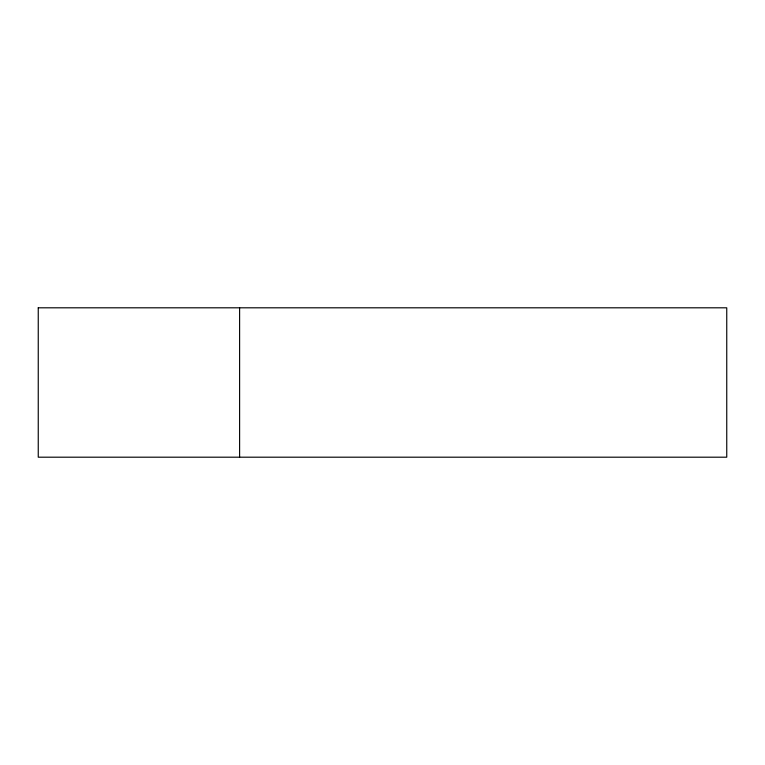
<?xml version="1.0" encoding="UTF-8"?>
<svg xmlns="http://www.w3.org/2000/svg" width="765" height="765" viewBox="0 0 765 765"><rect width="100%" height="100%" fill="white"/><g stroke="black" fill="none" stroke-linecap="round" stroke-linejoin="round"><path stroke-width="1.15" d="M239.608 457.193L239.608 307.807M38.25 307.807L38.25 457.193L726.75 457.193L726.75 307.807L38.25 307.807"/></g></svg>
